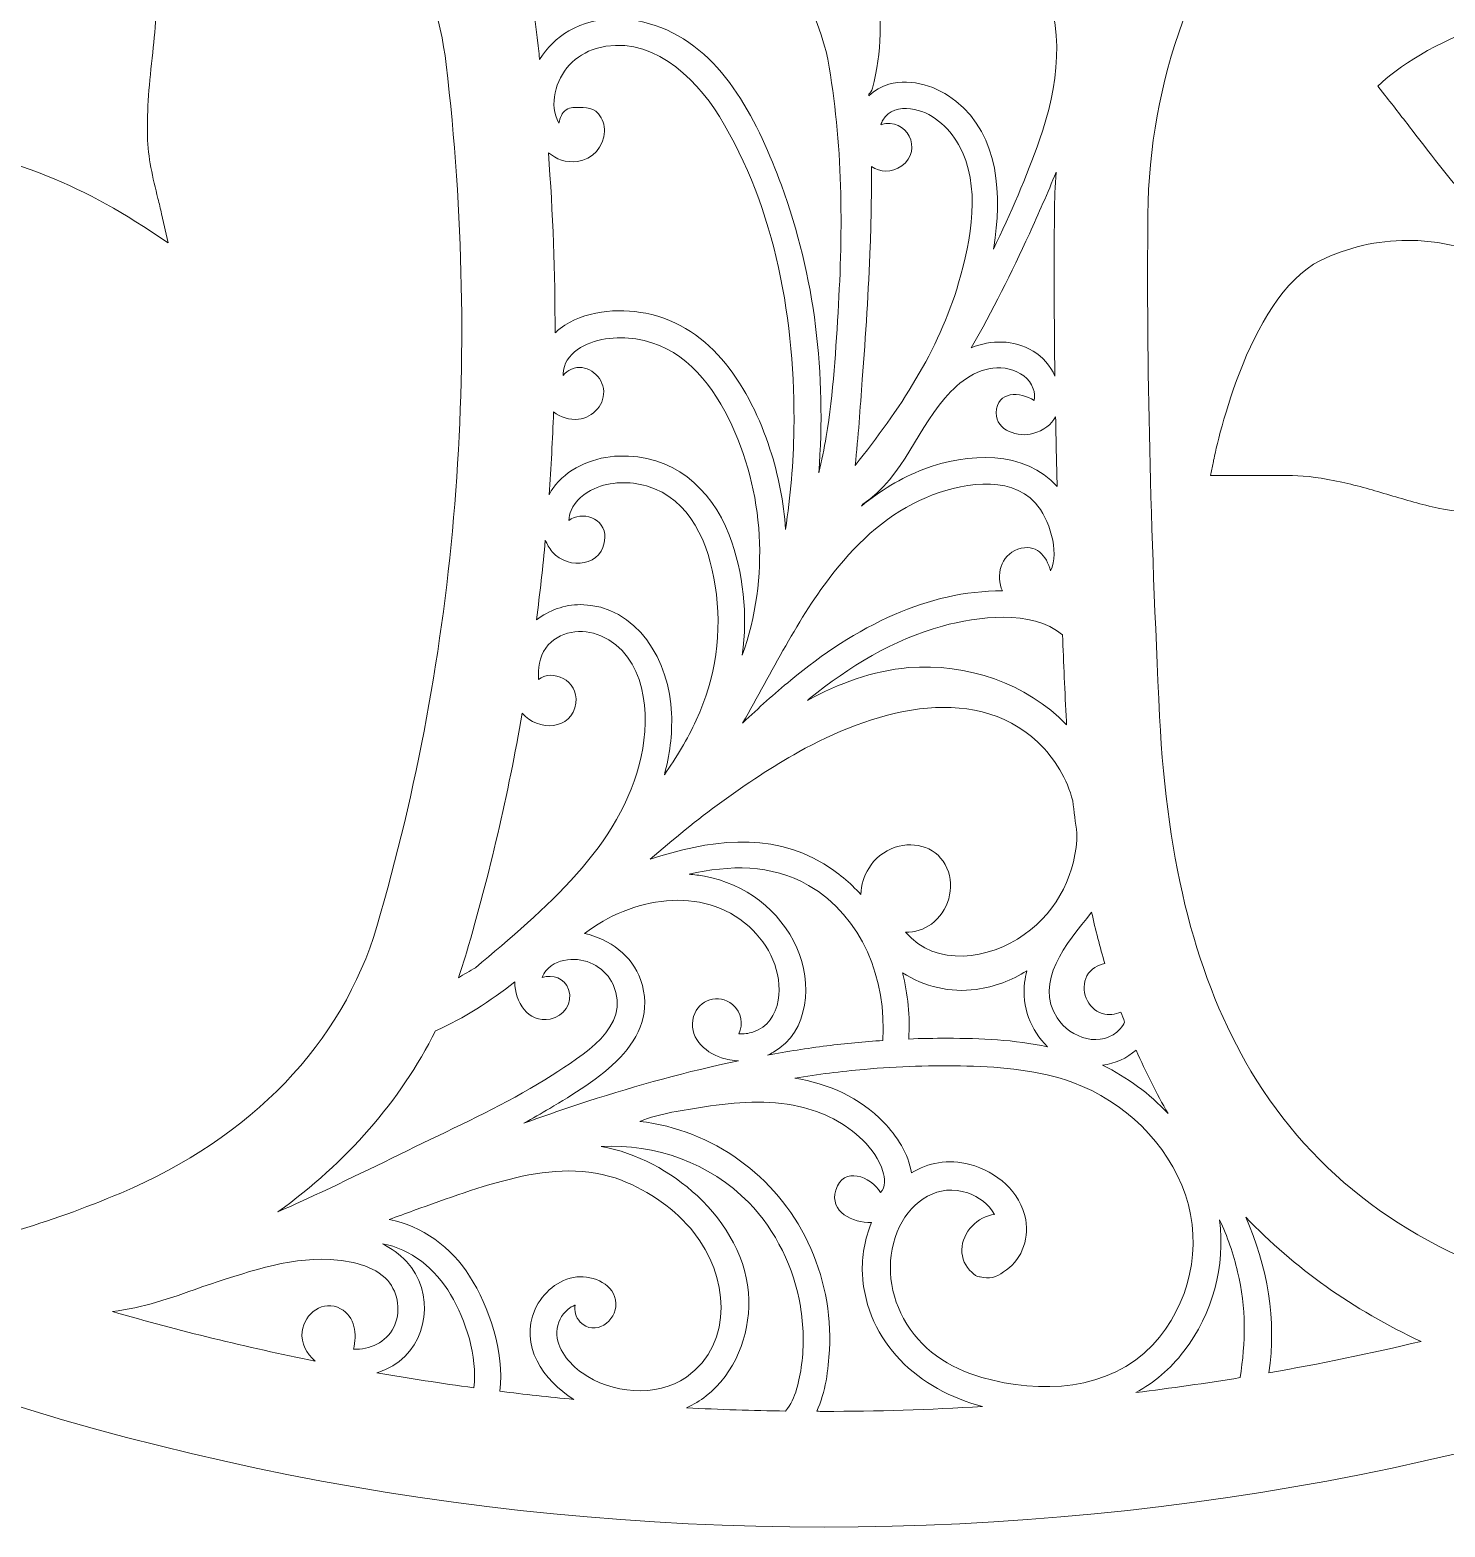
# Model space of a CAD drawing. Header units: millimetres. Extents: x -978 to 1415, y -113 to 605.
# Drawn here: x 44.8 to 222.9, y -80.8 to 107.7 of the extents above; entities that cross this region are included whole.
import ezdxf

# ---------------------------------------------------------------- set-up
doc = ezdxf.new("R2010")
doc.units = ezdxf.units.MM
doc.header["$MEASUREMENT"] = 0
doc.layers.add('Layer 1', color=7, linetype='Continuous')

msp = doc.modelspace()

# ---------------------------------------------------------------- linework, layer by layer
at = {"layer": 'Layer 1', "lineweight": 0}
for points, knots in [([(387.22, 504.58), (322.45, 569.34), (236.34, 605.01), (144.75, 605.01), (53.16, 605.01), (-32.95, 569.34), (-97.72, 504.58), (-162.48, 439.81), (-198.15, 353.7), (-198.15, 262.11), (-198.15, 170.52), (-162.48, 84.41), (-97.72, 19.64), (-32.95, -45.12), (53.16, -80.79), (144.75, -80.79), (236.34, -80.79), (322.45, -45.12), (387.22, 19.64), (451.98, 84.41), (487.65, 170.52), (487.65, 262.11), (487.65, 353.7), (451.98, 439.81), (387.22, 504.58)], [0, 0, 0, 0, 1, 1, 1, 2, 2, 2, 3, 3, 3, 4, 4, 4, 5, 5, 5, 6, 6, 6, 7, 7, 7, 8, 8, 8, 8]), ([(-88.01, 29.35), (-113.47, 54.81), (-134.24, 83.7), (-149.9, 114.99), (-145.75, 116.72), (-141.47, 118.51), (-137.4, 120.7), (-135.14, 121.93), (-133.38, 123.69), (-132.32, 125.73), (-131.99, 124.45), (-131.14, 122.93), (-129.34, 121.26), (-127.12, 119.22), (-124.45, 117.73), (-121.86, 116.3), (-120.81, 115.72), (-119.71, 115.11), (-118.69, 114.49), (-114.91, 112.18), (-111.13, 109.88), (-107.18, 107.48), (-107.18, 107.48), (-102.98, 104.92), (-102.98, 104.92), (-102.98, 104.92), (-107.77, 97.09), (-107.77, 97.09), (-107.77, 97.09), (-101.62, 94.64), (-101.62, 94.64), (-101.62, 94.64), (-114.04, 78.63), (-114.04, 78.63), (-114.04, 78.63), (-112.19, 77.9), (-112.19, 77.9), (-109.16, 76.69), (-106.24, 75.45), (-103.41, 74.25), (-97.06, 71.55), (-91.07, 69.01), (-84.8, 67.21), (-82.56, 66.56), (-80.63, 66.24), (-78.93, 66.24), (-72.49, 66.24), (-69.5, 70.68), (-66.99, 77.34), (-66.23, 79.34), (-64.63, 81.11), (-62.93, 82.99), (-62.93, 82.99), (-62.79, 83.14), (-62.79, 83.14), (-62.78, 82.95), (-62.77, 82.76), (-62.77, 82.58), (-62.77, 82.57), (-62.77, 82.56), (-62.77, 82.55), (-63.02, 82.19), (-63.32, 81.83), (-63.64, 81.53), (-68.04, 77.57), (-68.92, 70.94), (-65.6, 66.75), (-62.59, 62.95), (-60.2, 61.01), (-57.89, 59.14), (-55.46, 57.17), (-53.17, 55.3), (-50.11, 51.27), (-50.11, 51.27), (-48.76, 49.48), (-48.76, 49.48), (-48.76, 49.48), (-47.62, 51.42), (-47.62, 51.42), (-44.27, 57.15), (-40.72, 65.59), (-40.59, 69.81), (-40.56, 70.75), (-40.75, 71.77), (-41.09, 72.79), (-40.22, 71.96), (-38.8, 70.59), (-37.53, 69.35), (-36.26, 68.12), (-35.16, 67.06), (-34.77, 66.7), (-33.9, 65.88), (-33.1, 65.2), (-32.31, 64.6), (-26.47, 60.21), (-19.25, 57.4), (-10.85, 56.24), (-8.56, 55.93), (-6.26, 55.79), (-4.03, 55.66), (-4.03, 55.66), (-3.89, 55.65), (-3.89, 55.65), (-3.51, 55.63), (-2.37, 55.56), (1.61, 56.38), (5.71, 57.23), (5.93, 57.31), (6.25, 58.13), (6.25, 58.13), (6.43, 58.58), (6.43, 58.58), (6.43, 58.58), (6.31, 59.03), (6.31, 59.03), (6.3, 59.08), (6.29, 59.13), (6.28, 59.18), (6.08, 60.52), (5.21, 63.18), (5.04, 63.67), (4.54, 65.46), (-0.77, 78.64), (-4.28, 82.08), (-8.49, 86.19), (-14.08, 88.85), (-19.61, 89.45), (-16.66, 89.91), (-13.54, 91.23), (-10.48, 93.35), (-8.89, 94.44), (-5.94, 95.43), (-3.09, 96.39), (-0.25, 97.34), (2.44, 98.24), (4.32, 99.36), (4.32, 99.36), (5.93, 100.32), (5.93, 100.32), (5.93, 100.32), (4.64, 101.68), (4.64, 101.68), (-6.19, 113.12), (-14.53, 117.37), (-26.1, 117.38), (-26.1, 117.38), (-26.1, 117.38), (-26.1, 117.38), (-29.99, 117.38), (-33.45, 116.6), (-36.37, 115.07), (-36.63, 114.94), (-36.94, 114.7), (-38.31, 113.63), (-40.19, 112.17), (-43.33, 109.71), (-45.05, 108.77), (-46.79, 107.82), (-49.14, 107.45), (-52.22, 107.63), (-52.19, 107.93), (-52.15, 108.23), (-52.12, 108.53), (-51.71, 112.22), (-51.32, 115.71), (-49.87, 118.6), (-44.84, 128.58), (-35.16, 134.08), (-22.62, 134.08), (-22.47, 134.08), (-22.33, 134.08), (-22.18, 134.08), (-21.66, 134.07), (-21.13, 134.07), (-20.61, 134.07), (-5.18, 134.07), (10.78, 136.53), (28.11, 141.57), (27.75, 140.24), (27.48, 138.81), (27.33, 137.32), (26.92, 133.49), (27.31, 129.52), (28.44, 125.84), (29.09, 123.74), (29.98, 121.73), (31.1, 119.83), (31.05, 119.83), (30.99, 119.82), (30.93, 119.81), (27.14, 119.13), (22.23, 115.71), (21.37, 113.14), (21.31, 112.97), (21.24, 112.79), (21.16, 112.58), (20.55, 110.96), (19.53, 108.23), (21.11, 104.83), (23.47, 99.74), (30.86, 95.06), (43.7, 90.5), (49.52, 88.43), (53.83, 86.31), (59.07, 82.92), (59.07, 82.92), (62.18, 80.9), (62.18, 80.9), (62.18, 80.9), (61.34, 84.52), (61.34, 84.52), (61.19, 85.17), (61.03, 85.82), (60.87, 86.46), (60.22, 89.09), (59.61, 91.58), (59.55, 94.32), (59.47, 97.69), (59.8, 101.08), (60.21, 104.83), (60.57, 108.12), (60.98, 111.84), (59.92, 115.36), (58.56, 119.86), (54.75, 123.56), (50.21, 124.78), (46.57, 125.75), (41.52, 125.17), (38.09, 122.47), (37.55, 124.13), (37.14, 125.83), (36.89, 127.55), (36.45, 130.54), (36.43, 133.53), (36.84, 136.43), (37.32, 139.91), (38.18, 142.43), (39.53, 144.34), (39.69, 144.56), (39.86, 144.77), (40.04, 144.99), (42.55, 145.46), (45.16, 145.7), (47.79, 145.7), (58.92, 145.7), (70.54, 141.52), (79.66, 134.23), (89.55, 126.33), (95.77, 115.36), (97.17, 103.33), (101.53, 65.89), (98.59, 29.38), (88.43, -5.19), (84.12, -19.86), (72.67, -31.77), (56.18, -38.74), (47.05, -42.6), (38.17, -45.18), (29.66, -46.47), (-14.02, -30.21), (-54.07, -4.59), (-88.01, 29.35)], [0, 0, 0, 0, 1, 1, 1, 2, 2, 2, 3, 3, 3, 4, 4, 4, 5, 5, 5, 6, 6, 6, 7, 7, 7, 8, 8, 8, 9, 9, 9, 10, 10, 10, 11, 11, 11, 12, 12, 12, 13, 13, 13, 14, 14, 14, 15, 15, 15, 16, 16, 16, 17, 17, 17, 18, 18, 18, 19, 19, 19, 20, 20, 20, 21, 21, 21, 22, 22, 22, 23, 23, 23, 24, 24, 24, 25, 25, 25, 26, 26, 26, 27, 27, 27, 28, 28, 28, 29, 29, 29, 30, 30, 30, 31, 31, 31, 32, 32, 32, 33, 33, 33, 34, 34, 34, 35, 35, 35, 36, 36, 36, 37, 37, 37, 38, 38, 38, 39, 39, 39, 40, 40, 40, 41, 41, 41, 42, 42, 42, 43, 43, 43, 44, 44, 44, 45, 45, 45, 46, 46, 46, 47, 47, 47, 48, 48, 48, 49, 49, 49, 50, 50, 50, 51, 51, 51, 52, 52, 52, 53, 53, 53, 54, 54, 54, 55, 55, 55, 56, 56, 56, 57, 57, 57, 58, 58, 58, 59, 59, 59, 60, 60, 60, 61, 61, 61, 62, 62, 62, 63, 63, 63, 64, 64, 64, 65, 65, 65, 66, 66, 66, 67, 67, 67, 68, 68, 68, 69, 69, 69, 70, 70, 70, 71, 71, 71, 72, 72, 72, 73, 73, 73, 74, 74, 74, 75, 75, 75, 76, 76, 76, 77, 77, 77, 78, 78, 78, 79, 79, 79, 80, 80, 80, 81, 81, 81, 82, 82, 82, 83, 83, 83, 84, 84, 84, 85, 85, 85, 86, 86, 86, 87, 87, 87, 87]), ([(162.97, 119.18), (162.87, 119.49), (162.67, 119.76), (162.41, 119.97), (163.25, 120.27), (164.17, 120.36), (165.03, 120.26), (168.14, 119.89), (170.48, 117.23), (171.88, 114.62), (175.32, 108.23), (174.18, 100.4), (171.89, 93.84), (170.26, 89.18), (168.24, 84.57), (166.07, 80.07), (166.08, 80.15), (166.1, 80.22), (166.11, 80.3), (167.18, 86.71), (166.86, 94.34), (161.34, 98.73), (159.02, 100.57), (155.86, 101.66), (152.91, 100.84), (151.96, 100.57), (151.1, 100.05), (150.39, 99.38), (150.39, 99.45), (150.38, 99.51), (150.38, 99.58), (150.58, 99.76), (150.74, 100.02), (150.83, 100.34), (153.28, 109.44), (150.68, 118.61), (149.04, 127.61), (148.28, 131.78), (146.92, 137.27), (148.93, 141.27), (149.76, 142.91), (151.56, 144.57), (153.54, 144.33), (154.35, 144.22), (155.14, 143.7), (155.62, 143.03), (155.68, 142.94), (155.74, 142.85), (155.79, 142.76), (154.6, 142.7), (153.29, 142.87), (152.6, 141.72), (152.1, 140.92), (152.13, 139.91), (152.5, 139.07), (153.41, 137.02), (155.91, 136.61), (157.64, 137.88), (158.1, 138.21), (158.45, 138.58), (158.73, 138.98), (158.89, 138.07), (159.05, 137.17), (159.23, 136.27), (159.23, 136.27), (161.69, 123.33), (161.69, 123.33), (158.35, 122.22), (154.51, 118.2), (157.34, 114.78), (158.47, 113.41), (160.56, 112.99), (162.01, 114.12), (163.57, 115.33), (163.52, 117.47), (162.97, 119.18)], [0, 0, 0, 0, 1, 1, 1, 2, 2, 2, 3, 3, 3, 4, 4, 4, 5, 5, 5, 6, 6, 6, 7, 7, 7, 8, 8, 8, 9, 9, 9, 10, 10, 10, 11, 11, 11, 12, 12, 12, 13, 13, 13, 14, 14, 14, 15, 15, 15, 16, 16, 16, 17, 17, 17, 18, 18, 18, 19, 19, 19, 20, 20, 20, 21, 21, 21, 22, 22, 22, 23, 23, 23, 24, 24, 24, 25, 25, 25, 25]), ([(105.24, 136.79), (103.83, 137.74), (102.25, 137.11), (101.19, 135.97), (101.13, 135.9), (101.08, 135.84), (101.03, 135.77), (100.89, 135.98), (100.79, 136.2), (100.7, 136.43), (100.33, 137.35), (100.17, 138.82), (100.77, 139.64), (101.78, 141.01), (105.12, 142.28), (106.61, 141.22), (107.07, 140.89), (107.57, 140.86), (108.01, 141), (108.01, 141), (112.28, 138.35), (112.28, 138.35), (111.4, 137.49), (110.65, 136.43), (110.06, 135.12), (109.14, 133.07), (108.9, 130.57), (109.87, 128.49), (110.69, 126.74), (112.65, 125.21), (114.67, 125.68), (116.99, 126.22), (117.49, 128.69), (116.68, 130.63), (116.2, 131.78), (115.19, 132.92), (115.52, 134.23), (115.84, 135.52), (117, 136.61), (117.92, 137.54), (120.96, 138.3), (124.53, 137.44), (127.22, 136.19), (131.31, 134.29), (134.15, 131.05), (136.51, 127.28), (138.07, 124.79), (139.41, 122.21), (140.56, 119.55), (138.85, 120.75), (136.83, 121.37), (134.46, 121.03), (131.4, 120.6), (128.48, 118.29), (128.81, 114.94), (129.06, 112.35), (132.77, 109.67), (134.33, 112.83), (135.08, 114.33), (133.36, 115.51), (132.17, 114.93), (132.09, 115.07), (132.05, 115.22), (132.08, 115.38), (132.14, 115.84), (132.18, 116.19), (132.46, 116.57), (133.01, 117.31), (134.06, 117.67), (134.94, 117.77), (136.87, 118.01), (138.73, 117.18), (139.97, 115.71), (142.5, 112.72), (143.93, 108.67), (145.02, 104.96), (147.07, 94.54), (147.17, 83.62), (146.57, 73.13), (146.26, 67.59), (145.92, 61.98), (145.02, 56.49), (144.76, 54.96), (144.45, 53.45), (144.09, 51.94), (145.03, 64.21), (143.62, 76.75), (139.38, 88.12), (136.55, 95.74), (132.31, 104.85), (124.2, 107.99), (120.49, 109.43), (116.17, 109.6), (112.63, 107.57), (111.12, 106.71), (109.85, 105.43), (108.93, 103.94), (108.91, 104.18), (108.88, 104.42), (108.86, 104.66), (107.79, 115.8), (104.48, 124.95), (100.31, 132.33), (102.13, 131.33), (104.48, 131.3), (105.81, 133.15), (106.66, 134.33), (106.49, 135.96), (105.24, 136.79)], [0, 0, 0, 0, 1, 1, 1, 2, 2, 2, 3, 3, 3, 4, 4, 4, 5, 5, 5, 6, 6, 6, 7, 7, 7, 8, 8, 8, 9, 9, 9, 10, 10, 10, 11, 11, 11, 12, 12, 12, 13, 13, 13, 14, 14, 14, 15, 15, 15, 16, 16, 16, 17, 17, 17, 18, 18, 18, 19, 19, 19, 20, 20, 20, 21, 21, 21, 22, 22, 22, 23, 23, 23, 24, 24, 24, 25, 25, 25, 26, 26, 26, 27, 27, 27, 28, 28, 28, 29, 29, 29, 30, 30, 30, 31, 31, 31, 32, 32, 32, 33, 33, 33, 34, 34, 34, 35, 35, 35, 36, 36, 36, 36]), ([(377.51, 29.35), (338.87, -9.29), (292.3, -37.14), (241.48, -52.69), (240.89, -52.5), (240.3, -52.31), (239.71, -52.12), (238.21, -51.63), (236.65, -51.13), (235.11, -50.65), (218.41, -45.52), (206.43, -36.6), (198.51, -23.39), (191.69, -12), (187.93, 2.59), (187.01, 21.23), (185.83, 45.46), (185.35, 65.55), (185.53, 84.46), (185.68, 101.28), (191.43, 116.98), (202.62, 131.13), (208.6, 138.7), (211.33, 142.15), (214.52, 142.15), (217.17, 142.15), (220.93, 139.93), (227.15, 136.26), (227.15, 136.26), (228.5, 135.47), (228.5, 135.47), (234.24, 132.09), (240.75, 129.7), (247.85, 128.38), (254.71, 127.1), (262.73, 120.41), (268.27, 111.32), (273.47, 102.78), (275.47, 93.97), (273.6, 87.75), (273.6, 87.75), (273.6, 87.74), (273.58, 87.71), (271.72, 87.49), (269.35, 87.87), (267.25, 88.75), (264.95, 89.71), (262.96, 91.3), (261.48, 93.37), (262.8, 100.46), (257.92, 107.26), (249.37, 110.07), (237.77, 113.89), (221.44, 106.67), (215.55, 101.55), (215.55, 101.55), (214.47, 100.61), (214.47, 100.61), (214.47, 100.61), (215.36, 99.49), (215.36, 99.49), (216.52, 98.03), (217.68, 96.52), (218.8, 95.06), (221.37, 91.71), (224.02, 88.25), (226.94, 85.08), (230.91, 80.77), (243.23, 75.79), (255.05, 83.22), (256.65, 84.22), (259.23, 82.35), (261.72, 80.54), (262.22, 80.17), (262.73, 79.8), (263.23, 79.46), (263.86, 79.02), (264.55, 78.68), (265.25, 78.4), (261.56, 74.78), (258.24, 72.23), (254.9, 70.46), (251.78, 68.8), (248.19, 68.29), (243.94, 68.91), (240.92, 69.86), (238.32, 71.46), (236.19, 73.69), (231.62, 78.46), (225.08, 81.19), (218.24, 81.19), (214.41, 81.19), (210.61, 80.31), (207.26, 78.65), (197.95, 74.04), (193.94, 54.21), (193.78, 53.37), (193.78, 53.37), (193.42, 51.57), (193.42, 51.57), (193.42, 51.57), (195.26, 51.58), (195.26, 51.58), (195.33, 51.58), (202.74, 51.61), (203.72, 51.59), (205.52, 51.55), (207.45, 51.29), (209.97, 50.75), (211.98, 50.31), (214.02, 49.71), (215.99, 49.12), (217.97, 48.53), (220.02, 47.93), (222.1, 47.47), (226.73, 46.45), (230.44, 47.88), (233.75, 49.58), (234.39, 49.91), (235.02, 50.27), (235.64, 50.63), (236.46, 50.94), (237.27, 51.37), (238.04, 51.89), (239.88, 52.42), (241.25, 53.49), (242.57, 54.53), (242.84, 54.74), (243.11, 54.95), (243.39, 55.16), (245.11, 56.46), (247.12, 57.28), (249.24, 58.15), (249.24, 58.15), (249.66, 58.32), (249.66, 58.32), (249.85, 58.4), (250.03, 58.48), (250.22, 58.56), (250.22, 58.56), (250.33, 58.61), (250.33, 58.61), (250.38, 58.62), (250.43, 58.62), (250.47, 58.63), (249.32, 57.41), (248.4, 55.9), (247.7, 54.1), (245.95, 49.62), (245.75, 42.48), (245.56, 35.58), (245.47, 32.46), (245.39, 29.51), (245.16, 27.03), (245.16, 27.03), (244.94, 24.62), (244.94, 24.62), (244.94, 24.62), (247.19, 25.49), (247.19, 25.49), (248.56, 26.02), (250.32, 26.51), (252.36, 27.08), (260.1, 29.23), (270.7, 32.19), (275.03, 41.38), (275.48, 42.34), (275.91, 43.29), (276.28, 44.25), (276.27, 38.86), (279.92, 32.8), (283.52, 30.64), (289.59, 26.99), (296.46, 24.65), (303.95, 23.68), (309.99, 22.9), (314.8, 23.22), (317.11, 23.38), (317.54, 23.41), (318.02, 23.43), (318.19, 23.44), (318.19, 23.44), (319.52, 23.23), (319.52, 23.23), (319.52, 23.23), (319.83, 24.6), (319.83, 24.6), (321.47, 31.88), (319.35, 39.89), (314.01, 46.57), (307.97, 54.12), (299, 58.62), (290.02, 58.62), (289.16, 58.62), (288.29, 58.57), (287.35, 58.48), (285.16, 60), (283.76, 61.6), (282.97, 63.48), (282.94, 63.55), (282.91, 63.62), (282.87, 63.68), (282.82, 63.84), (282.77, 64), (282.72, 64.16), (282.56, 65.21), (282.5, 66.08), (282.53, 66.89), (282.63, 69.1), (283.68, 70.64), (285.1, 70.64), (285.85, 70.64), (286.64, 70.21), (287.36, 69.43), (296.49, 59.38), (307.79, 58), (318.63, 58), (320.32, 58), (322.13, 58.03), (324.35, 58.11), (324.35, 58.11), (326.03, 58.17), (326.03, 58.17), (326.03, 58.17), (324.65, 67.36), (324.65, 67.36), (328.01, 69.48), (332.08, 70.84), (337.37, 71.61), (339.27, 71.89), (341.28, 72.05), (343.21, 72.22), (346.51, 72.49), (349.93, 72.78), (353.21, 73.62), (357.62, 74.75), (360.57, 77.85), (361.35, 82.14), (361.59, 82.8), (361.46, 83.89), (360.96, 87.31), (360.67, 89.32), (360.19, 92.69), (360.34, 93.42), (362.73, 102.46), (369.56, 106.93), (372.96, 108.65), (372.67, 106.59), (372.85, 104.52), (373.03, 102.49), (373.45, 97.6), (373.82, 93.38), (367.92, 89.91), (365.21, 88.32), (363.5, 85.42), (363.23, 81.94), (362.9, 77.8), (364.67, 73.51), (367.72, 70.99), (373.07, 66.6), (381.9, 55.25), (381.99, 55.14), (381.99, 55.14), (383.16, 53.62), (383.16, 53.62), (383.16, 53.62), (384.35, 55.13), (384.35, 55.13), (384.44, 55.24), (393.47, 66.64), (397.31, 69.73), (399.91, 71.82), (401.33, 74.83), (401.3, 78.19), (401.28, 81.84), (399.48, 85.41), (396.49, 87.75), (394.39, 89.39), (391.98, 90.56), (390.11, 91.4), (381.31, 95.34), (379.13, 98), (381.6, 109.08), (384.26, 107.68), (387.05, 106.81), (389.77, 105.96), (395.07, 104.3), (400.07, 102.74), (403.82, 97.53), (407.71, 92.14), (412.76, 89.41), (418.84, 89.41), (421.05, 89.41), (423.46, 89.96), (425.81, 90.53), (412.35, 68.56), (396.19, 48.03), (377.51, 29.35)], [0, 0, 0, 0, 1, 1, 1, 2, 2, 2, 3, 3, 3, 4, 4, 4, 5, 5, 5, 6, 6, 6, 7, 7, 7, 8, 8, 8, 9, 9, 9, 10, 10, 10, 11, 11, 11, 12, 12, 12, 13, 13, 13, 14, 14, 14, 15, 15, 15, 16, 16, 16, 17, 17, 17, 18, 18, 18, 19, 19, 19, 20, 20, 20, 21, 21, 21, 22, 22, 22, 23, 23, 23, 24, 24, 24, 25, 25, 25, 26, 26, 26, 27, 27, 27, 28, 28, 28, 29, 29, 29, 30, 30, 30, 31, 31, 31, 32, 32, 32, 33, 33, 33, 34, 34, 34, 35, 35, 35, 36, 36, 36, 37, 37, 37, 38, 38, 38, 39, 39, 39, 40, 40, 40, 41, 41, 41, 42, 42, 42, 43, 43, 43, 44, 44, 44, 45, 45, 45, 46, 46, 46, 47, 47, 47, 48, 48, 48, 49, 49, 49, 50, 50, 50, 51, 51, 51, 52, 52, 52, 53, 53, 53, 54, 54, 54, 55, 55, 55, 56, 56, 56, 57, 57, 57, 58, 58, 58, 59, 59, 59, 60, 60, 60, 61, 61, 61, 62, 62, 62, 63, 63, 63, 64, 64, 64, 65, 65, 65, 66, 66, 66, 67, 67, 67, 68, 68, 68, 69, 69, 69, 70, 70, 70, 71, 71, 71, 72, 72, 72, 73, 73, 73, 74, 74, 74, 75, 75, 75, 76, 76, 76, 77, 77, 77, 78, 78, 78, 79, 79, 79, 80, 80, 80, 81, 81, 81, 82, 82, 82, 83, 83, 83, 84, 84, 84, 85, 85, 85, 86, 86, 86, 87, 87, 87, 88, 88, 88, 89, 89, 89, 90, 90, 90, 91, 91, 91, 92, 92, 92, 93, 93, 93, 94, 94, 94, 95, 95, 95, 96, 96, 96, 97, 97, 97, 98, 98, 98, 99, 99, 99, 99]), ([(116.34, 97.13), (115.49, 98.1), (114.3, 97.88), (113.12, 97.9), (112.55, 97.91), (111.89, 97.46), (111.67, 96.93), (111.54, 96.59), (111.44, 96.27), (111.37, 95.95), (110.7, 97.09), (110.61, 98.49), (110.88, 99.76), (111.44, 102.44), (113.45, 104.58), (116.05, 105.34), (122.65, 107.29), (128.42, 101.91), (131.58, 96.77), (138.7, 85.19), (141.16, 70.8), (140.96, 57.39), (140.9, 53.16), (140.51, 48.97), (139.91, 44.81), (139.67, 48.24), (139.01, 51.65), (137.94, 54.91), (135.47, 62.47), (130.69, 70.37), (122.3, 72.01), (118.76, 72.7), (114.51, 72.34), (111.54, 70.1), (111.31, 69.93), (111.09, 69.73), (110.88, 69.53), (110.89, 77.05), (110.61, 84.62), (110.04, 92.23), (111.02, 91.41), (112.24, 90.95), (113.7, 91.12), (115.54, 91.34), (117.06, 93.04), (117.11, 94.89), (117.13, 95.73), (116.89, 96.49), (116.34, 97.13)], [0, 0, 0, 0, 1, 1, 1, 2, 2, 2, 3, 3, 3, 4, 4, 4, 5, 5, 5, 6, 6, 6, 7, 7, 7, 8, 8, 8, 9, 9, 9, 10, 10, 10, 11, 11, 11, 12, 12, 12, 13, 13, 13, 14, 14, 14, 15, 15, 15, 16, 16, 16, 16]), ([(150.71, 90.49), (151.82, 89.77), (153.19, 89.62), (154.54, 90.58), (157.3, 92.54), (155.14, 96.78), (151.95, 95.77), (151.93, 95.76), (151.91, 95.75), (151.89, 95.74), (151.96, 95.95), (152.05, 96.15), (152.16, 96.33), (152.88, 97.59), (154.27, 97.91), (155.64, 97.75), (158.25, 97.44), (160.43, 95.47), (161.69, 93.26), (164.59, 88.12), (163.27, 81.21), (161.7, 75.85), (159.2, 67.26), (154.21, 59.81), (148.66, 52.86), (149.08, 56.45), (149.29, 60.07), (149.56, 63.67), (149.98, 69.26), (150.36, 74.85), (150.56, 80.45), (150.69, 83.79), (150.74, 87.14), (150.71, 90.49)], [0, 0, 0, 0, 1, 1, 1, 2, 2, 2, 3, 3, 3, 4, 4, 4, 5, 5, 5, 6, 6, 6, 7, 7, 7, 8, 8, 8, 9, 9, 9, 10, 10, 10, 11, 11, 11, 11]), ([(173.82, 64.11), (173.23, 65.4), (172.28, 66.55), (171.09, 67.25), (168.56, 68.74), (165.8, 68.66), (163.29, 67.68), (165.97, 72.31), (168.36, 77.09), (170.6, 82.03), (171.74, 84.56), (172.92, 87.14), (173.97, 89.78), (173.85, 88.05), (173.78, 86.32), (173.76, 84.57), (173.7, 77.93), (173.72, 71.16), (173.82, 64.11)], [0, 0, 0, 0, 1, 1, 1, 2, 2, 2, 3, 3, 3, 4, 4, 4, 5, 5, 5, 6, 6, 6, 6]), ([(132.81, 44.1), (130.58, 50.04), (125.5, 54.32), (118.92, 54.04), (115.99, 53.92), (112.83, 52.75), (110.95, 50.42), (110.63, 50.03), (110.36, 49.6), (110.12, 49.15), (110.38, 52.62), (110.57, 56.1), (110.69, 59.59), (111.59, 58.92), (112.69, 58.54), (113.83, 58.68), (115.67, 58.89), (117.29, 60.63), (116.96, 62.54), (116.66, 64.33), (114.72, 65.76), (112.93, 64.97), (112.5, 64.78), (112.16, 64.51), (111.89, 64.2), (111.89, 64.26), (111.89, 64.33), (111.89, 64.39), (111.94, 65.67), (112.66, 66.7), (113.68, 67.43), (115.74, 68.9), (118.64, 69.14), (121.07, 68.78), (126.68, 67.93), (130.31, 63.63), (132.71, 58.8), (137.3, 49.57), (137.87, 38.65), (134.46, 28.98), (135.14, 34.06), (134.62, 39.29), (132.81, 44.1)], [0, 0, 0, 0, 1, 1, 1, 2, 2, 2, 3, 3, 3, 4, 4, 4, 5, 5, 5, 6, 6, 6, 7, 7, 7, 8, 8, 8, 9, 9, 9, 10, 10, 10, 11, 11, 11, 12, 12, 12, 13, 13, 13, 14, 14, 14, 14]), ([(149.63, 47.97), (154.87, 51.48), (156.47, 57.78), (160.72, 62.16), (162.6, 64.1), (165.27, 65.68), (168.06, 64.98), (169.35, 64.65), (170.64, 63.84), (171.09, 62.52), (171.25, 62.07), (171.32, 61.5), (171.19, 61.02), (169.48, 62.17), (166.51, 62.27), (166.44, 59.49), (166.39, 57.21), (169.26, 56.36), (171.06, 56.87), (172.46, 57.25), (173.38, 58.02), (173.91, 58.97), (173.96, 56.1), (174.03, 53.17), (174.11, 50.19), (170.14, 54.79), (162.77, 54.49), (157.31, 52.38), (154.41, 51.27), (151.81, 49.66), (149.46, 47.74), (149.52, 47.82), (149.57, 47.89), (149.63, 47.97)], [0, 0, 0, 0, 1, 1, 1, 2, 2, 2, 3, 3, 3, 4, 4, 4, 5, 5, 5, 6, 6, 6, 7, 7, 7, 8, 8, 8, 9, 9, 9, 10, 10, 10, 11, 11, 11, 11]), ([(125.55, 21.64), (125.32, 28.08), (121.28, 35.3), (114.07, 35.33), (112.09, 35.34), (110.1, 34.64), (108.54, 33.41), (108.97, 36.75), (109.34, 40.11), (109.65, 43.47), (109.86, 42.95), (110.15, 42.45), (110.53, 41.99), (112.55, 39.59), (117.02, 40.16), (117.15, 43.74), (117.24, 46.31), (114.2, 47.15), (112.61, 45.94), (112.64, 46.37), (112.75, 46.8), (112.91, 47.18), (113.43, 48.46), (114.57, 49.38), (115.81, 49.93), (117.87, 50.84), (120.25, 50.89), (122.4, 50.27), (128, 48.67), (130.23, 42.96), (131.05, 37.68), (131.95, 31.93), (131.1, 26.08), (128.66, 20.8), (127.54, 18.37), (126.15, 16.09), (124.64, 13.9), (125.32, 16.34), (125.65, 18.92), (125.55, 21.64)], [0, 0, 0, 0, 1, 1, 1, 2, 2, 2, 3, 3, 3, 4, 4, 4, 5, 5, 5, 6, 6, 6, 7, 7, 7, 8, 8, 8, 9, 9, 9, 10, 10, 10, 11, 11, 11, 12, 12, 12, 13, 13, 13, 13]), ([(146.02, 39.45), (149.13, 43.38), (152.97, 46.88), (157.63, 48.84), (161.63, 50.53), (168.04, 51.83), (171.37, 48.12), (173.1, 46.19), (174.45, 42.05), (173.26, 39.58), (172.78, 41.49), (171.47, 43.11), (169.15, 42.31), (166.96, 41.55), (166.34, 38.97), (167.22, 37.06), (162.56, 37.11), (157.88, 35.95), (153.63, 34.1), (148.87, 32.03), (144.55, 29.12), (140.56, 25.83), (138.49, 24.12), (136.5, 22.32), (134.55, 20.48), (134.53, 20.46), (134.51, 20.44), (134.5, 20.43), (138.21, 26.85), (141.4, 33.61), (146.02, 39.45)], [0, 0, 0, 0, 1, 1, 1, 2, 2, 2, 3, 3, 3, 4, 4, 4, 5, 5, 5, 6, 6, 6, 7, 7, 7, 8, 8, 8, 9, 9, 9, 10, 10, 10, 10]), ([(142.92, 23.5), (147.91, 27.52), (153.43, 30.94), (159.66, 32.64), (164, 33.81), (170.89, 34.77), (174.77, 31.54), (174.92, 28), (175.08, 24.38), (175.26, 20.65), (175.27, 20.51), (175.28, 20.37), (175.29, 20.22), (170.27, 25.4), (162.71, 28.02), (155.39, 27.4), (150.82, 27.01), (146.62, 25.42), (142.66, 23.28), (142.75, 23.36), (142.83, 23.43), (142.92, 23.5)], [0, 0, 0, 0, 1, 1, 1, 2, 2, 2, 3, 3, 3, 4, 4, 4, 5, 5, 5, 6, 6, 6, 7, 7, 7, 7]), ([(99.72, -8.51), (102.63, 1.41), (104.97, 11.47), (106.75, 21.66), (108.67, 19.34), (113.06, 19.46), (113.5, 22.95), (113.87, 25.86), (110.44, 27.3), (108.79, 25.9), (108.71, 27.27), (108.87, 28.74), (109.71, 29.87), (111.31, 32.04), (114.29, 32.44), (116.64, 31.42), (122.34, 28.94), (122.88, 21.48), (121.73, 16.21), (119.24, 4.84), (109.44, -3.08), (100.87, -10.38), (100.14, -10.79), (99.41, -11.2), (98.7, -11.64), (99.07, -10.6), (99.41, -9.56), (99.72, -8.51)], [0, 0, 0, 0, 1, 1, 1, 2, 2, 2, 3, 3, 3, 4, 4, 4, 5, 5, 5, 6, 6, 6, 7, 7, 7, 8, 8, 8, 9, 9, 9, 9]), ([(169.95, -6.21), (165.55, -9.34), (158.8, -10.39), (155.02, -5.89), (156.15, -5.93), (157.36, -5.55), (158.27, -4.88), (160.4, -3.3), (161.3, -0.29), (160.23, 2.16), (159.11, 4.75), (156.29, 5.63), (153.71, 4.78), (152.32, 4.33), (151.02, 3.35), (150.4, 2.12), (149.77, 1.19), (149.45, 0.05), (149.38, -1.15), (148.04, 0.32), (146.49, 1.62), (144.71, 2.7), (137.85, 6.89), (130.07, 5.65), (122.84, 3.27), (128.66, 8.34), (134.84, 13), (141.56, 16.79), (150.29, 21.72), (163.33, 25.87), (171.66, 18.01), (173.89, 15.91), (175.35, 13.35), (176.07, 10.65), (176.23, 9.27), (176.4, 7.91), (176.59, 6.57), (176.57, 1.72), (174.32, -3.09), (169.95, -6.21)], [0, 0, 0, 0, 1, 1, 1, 2, 2, 2, 3, 3, 3, 4, 4, 4, 5, 5, 5, 6, 6, 6, 7, 7, 7, 8, 8, 8, 9, 9, 9, 10, 10, 10, 11, 11, 11, 12, 12, 12, 13, 13, 13, 13]), ([(138.39, -21), (142.93, -18.43), (143.27, -12.2), (141.33, -7.87), (139.19, -3.1), (134.8, 0.19), (129.69, 1.14), (129.04, 1.26), (128.4, 1.35), (127.75, 1.4), (132.85, 2.55), (138.05, 2.72), (142.79, -0.01), (149.66, -3.96), (152.6, -11.91), (152.17, -19.53), (149.81, -19.69), (147.45, -19.92), (145.11, -20.21), (142.6, -20.53), (140.11, -20.92), (137.63, -21.38), (137.89, -21.26), (138.14, -21.14), (138.39, -21)], [0, 0, 0, 0, 1, 1, 1, 2, 2, 2, 3, 3, 3, 4, 4, 4, 5, 5, 5, 6, 6, 6, 7, 7, 7, 8, 8, 8, 8]), ([(110.2, -28.09), (115.86, -24.71), (124.37, -19.78), (121.65, -11.87), (120.64, -8.9), (117.7, -6.73), (114.6, -6.07), (120.43, -1.57), (129.39, 0.13), (135.31, -5.19), (137.85, -7.47), (139.55, -11), (138.98, -14.47), (138.67, -16.32), (137.62, -17.87), (135.8, -18.47), (135.23, -18.66), (134.64, -18.74), (134.04, -18.71), (134.57, -17.48), (134.38, -15.99), (133.23, -15.01), (131.51, -13.55), (128.95, -14.37), (128.32, -16.51), (127.58, -19), (129.64, -20.99), (131.83, -21.71), (132.53, -21.94), (133.25, -22.07), (133.97, -22.09), (127.56, -23.43), (121.23, -25.17), (115, -27.19), (112.3, -28.06), (109.61, -28.99), (106.95, -29.96), (108.04, -29.35), (109.13, -28.73), (110.2, -28.09)], [0, 0, 0, 0, 1, 1, 1, 2, 2, 2, 3, 3, 3, 4, 4, 4, 5, 5, 5, 6, 6, 6, 7, 7, 7, 8, 8, 8, 9, 9, 9, 10, 10, 10, 11, 11, 11, 12, 12, 12, 13, 13, 13, 13]), ([(178.44, -3.4), (178.94, -5.62), (179.5, -7.77), (180.11, -9.86), (179.19, -10.01), (178.36, -10.48), (177.86, -11.4), (176.93, -13.15), (177.87, -15.55), (179.78, -16.13), (180.62, -16.4), (181.43, -16.29), (182.12, -15.95), (182.28, -16.38), (182.44, -16.8), (182.6, -17.21), (182.46, -17.51), (182.28, -17.79), (182.06, -18.04), (179.8, -20.63), (175.72, -19.25), (174.09, -16.7), (171.19, -12.16), (175.21, -7.41), (178.44, -3.4)], [0, 0, 0, 0, 1, 1, 1, 2, 2, 2, 3, 3, 3, 4, 4, 4, 5, 5, 5, 6, 6, 6, 7, 7, 7, 8, 8, 8, 8]), ([(105.8, -12.17), (105.86, -14.71), (107.4, -17.34), (110.27, -16.84), (111.95, -16.54), (113.19, -14.8), (112.59, -13.13), (112.07, -11.66), (110.57, -11.18), (109.26, -11.62), (109.35, -11.29), (109.53, -10.99), (109.74, -10.73), (110.48, -9.82), (111.73, -9.4), (112.87, -9.34), (115.09, -9.23), (117.27, -10.46), (118.19, -12.5), (120.61, -17.86), (114.19, -21.51), (110.5, -23.89), (105.63, -27.03), (100.38, -29.48), (95.17, -32), (90, -34.51), (84.84, -37.07), (79.61, -39.48), (78.41, -40.03), (77.2, -40.57), (75.99, -41.1), (84.62, -34.91), (91.36, -27.18), (95.84, -18.31), (99.44, -16.74), (102.72, -14.6), (105.8, -12.17)], [0, 0, 0, 0, 1, 1, 1, 2, 2, 2, 3, 3, 3, 4, 4, 4, 5, 5, 5, 6, 6, 6, 7, 7, 7, 8, 8, 8, 9, 9, 9, 10, 10, 10, 11, 11, 11, 12, 12, 12, 12]), ([(154.62, -11), (157.33, -12.77), (160.68, -13.55), (163.9, -13.11), (166.24, -12.78), (168.37, -11.96), (170.29, -10.77), (170.16, -11.24), (170.07, -11.72), (170, -12.22), (169.62, -15.26), (170.77, -18.29), (172.9, -20.32), (168.76, -19.44), (164.47, -19.27), (160.25, -19.26), (158.64, -19.25), (157.02, -19.28), (155.41, -19.35), (155.41, -19.34), (155.41, -19.34), (155.41, -19.33), (155.59, -16.51), (155.32, -13.68), (154.62, -11)], [0, 0, 0, 0, 1, 1, 1, 2, 2, 2, 3, 3, 3, 4, 4, 4, 5, 5, 5, 6, 6, 6, 7, 7, 7, 8, 8, 8, 8]), ([(184.05, -20.74), (185.27, -23.54), (186.61, -26.2), (188.07, -28.73), (185.74, -26.22), (182.92, -24.16), (179.82, -22.65), (181.4, -22.44), (182.89, -21.77), (184.05, -20.74)], [0, 0, 0, 0, 1, 1, 1, 2, 2, 2, 3, 3, 3, 3]), ([(164.63, -61.96), (160.52, -60.79), (156.82, -58.35), (154.75, -54.53), (152.84, -50.99), (152.47, -46.61), (154.26, -42.95), (155.86, -39.7), (159.2, -37.45), (162.84, -38.73), (164.2, -39.21), (165.53, -40.15), (166.23, -41.44), (164.1, -41.64), (162.15, -43.68), (162.09, -45.86), (162.07, -46.92), (162.53, -48.02), (163.35, -48.71), (163.61, -49.02), (163.98, -49.26), (164.34, -49.29), (164.37, -49.29), (164.4, -49.29), (164.42, -49.29), (165.46, -49.61), (166.56, -49.37), (167.33, -48.65), (169.47, -47.44), (170.61, -44.73), (170.14, -42.09), (169.51, -38.57), (166.47, -36.04), (163.12, -35.15), (160.33, -34.41), (157.83, -34.92), (155.75, -36.21), (155.41, -33.8), (153.89, -31.55), (152.26, -29.84), (149.27, -26.7), (145.25, -24.97), (141.05, -24.26), (143.96, -23.8), (146.88, -23.43), (149.81, -23.17), (154.11, -22.8), (158.43, -22.65), (162.74, -22.76), (167.23, -22.88), (171.85, -23.27), (176.09, -24.83), (182.54, -27.21), (188.02, -32.42), (190.26, -38.98), (192.46, -45.47), (190.82, -52.84), (186.14, -57.85), (180.69, -63.69), (171.91, -64.03), (164.63, -61.96)], [0, 0, 0, 0, 1, 1, 1, 2, 2, 2, 3, 3, 3, 4, 4, 4, 5, 5, 5, 6, 6, 6, 7, 7, 7, 8, 8, 8, 9, 9, 9, 10, 10, 10, 11, 11, 11, 12, 12, 12, 13, 13, 13, 14, 14, 14, 15, 15, 15, 16, 16, 16, 17, 17, 17, 18, 18, 18, 19, 19, 19, 20, 20, 20, 20]), ([(144.72, -66.23), (144.42, -66.23), (144.12, -66.22), (143.83, -66.22), (144.94, -63.83), (145.3, -60.92), (145.43, -58.49), (145.69, -53.84), (144.73, -49.11), (142.71, -44.91), (138.69, -36.56), (130.76, -30.81), (121.55, -29.72), (124.13, -28.7), (127.05, -28.31), (129.7, -27.89), (133.63, -27.27), (137.69, -26.97), (141.59, -27.85), (144.58, -28.52), (147.47, -29.91), (149.64, -32.1), (150.72, -33.18), (151.72, -34.54), (152.17, -36.01), (152.41, -36.81), (152.57, -38.04), (151.86, -38.69), (151.85, -38.68), (151.85, -38.67), (151.84, -38.66), (150.64, -36.65), (147.17, -35.29), (146.23, -38.36), (145.38, -41.15), (148.42, -42.5), (150.68, -42.47), (150.69, -42.47), (150.71, -42.47), (150.72, -42.47), (149.88, -44.52), (149.47, -46.76), (149.58, -48.89), (150.04, -57.62), (156.75, -63.54), (164.71, -65.61), (158.06, -66.02), (151.4, -66.23), (144.72, -66.23)], [0, 0, 0, 0, 1, 1, 1, 2, 2, 2, 3, 3, 3, 4, 4, 4, 5, 5, 5, 6, 6, 6, 7, 7, 7, 8, 8, 8, 9, 9, 9, 10, 10, 10, 11, 11, 11, 12, 12, 12, 13, 13, 13, 14, 14, 14, 15, 15, 15, 16, 16, 16, 16]), ([(141.92, -60.34), (141.64, -62.35), (141.22, -64.61), (139.91, -66.19), (135.74, -66.13), (131.58, -65.99), (127.44, -65.78), (128.31, -65.38), (129.14, -64.89), (129.9, -64.28), (133.52, -61.41), (135.37, -56.76), (135.28, -52.19), (135.18, -47.14), (132.42, -42.49), (128.8, -39.11), (125.42, -35.96), (121.2, -33.7), (116.67, -32.87), (123.49, -32.55), (130.38, -34.92), (135.27, -39.95), (138.69, -43.47), (140.96, -48.17), (141.77, -53), (142.18, -55.41), (142.26, -57.91), (141.92, -60.34)], [0, 0, 0, 0, 1, 1, 1, 2, 2, 2, 3, 3, 3, 4, 4, 4, 5, 5, 5, 6, 6, 6, 7, 7, 7, 8, 8, 8, 9, 9, 9, 9]), ([(114.28, -61.38), (112.66, -60.22), (111.04, -58.33), (111.1, -56.21), (111.13, -55.13), (111.68, -54.05), (112.52, -53.37), (112.77, -53.17), (113.07, -52.98), (113.37, -52.86), (113.38, -52.86), (113.39, -52.85), (113.41, -52.85), (113.27, -53.56), (113.45, -54.33), (114.06, -54.98), (115.84, -56.86), (118.65, -54.88), (118.54, -52.63), (118.42, -50.22), (115.74, -49.09), (113.62, -49.31), (111.32, -49.55), (109.29, -51.32), (108.36, -53.38), (106.33, -57.88), (109.42, -62.37), (113.24, -64.72), (110.13, -64.42), (107.03, -64.08), (103.94, -63.69), (104.51, -58.72), (102.56, -53.07), (100.12, -49.2), (97.87, -45.61), (94.08, -42.79), (89.97, -42.07), (91.01, -41.7), (92.04, -41.33), (93.07, -40.95), (97.29, -39.43), (101.53, -37.85), (105.91, -36.82), (110.28, -35.79), (114.98, -35.47), (119.24, -37.13), (122.73, -38.49), (126.03, -40.79), (128.37, -43.72), (132.56, -48.96), (133.6, -57.6), (127.42, -61.91), (123.65, -64.53), (117.92, -63.99), (114.28, -61.38)], [0, 0, 0, 0, 1, 1, 1, 2, 2, 2, 3, 3, 3, 4, 4, 4, 5, 5, 5, 6, 6, 6, 7, 7, 7, 8, 8, 8, 9, 9, 9, 10, 10, 10, 11, 11, 11, 12, 12, 12, 13, 13, 13, 14, 14, 14, 15, 15, 15, 16, 16, 16, 17, 17, 17, 18, 18, 18, 18]), ([(197.15, -61.98), (192.8, -62.69), (188.42, -63.32), (184.03, -63.85), (186.3, -62.6), (188.36, -60.9), (190.06, -58.66), (193.68, -53.91), (195.29, -47.93), (194.56, -42.12), (195.53, -44.21), (196.29, -46.39), (196.83, -48.65), (197.92, -53.2), (197.83, -57.55), (197.15, -61.98)], [0, 0, 0, 0, 1, 1, 1, 2, 2, 2, 3, 3, 3, 4, 4, 4, 5, 5, 5, 5]), ([(200.76, -61.37), (201.76, -54.82), (200.58, -47.9), (197.85, -41.76), (203.97, -48.19), (211.34, -53.43), (219.92, -57.42), (213.58, -58.94), (207.19, -60.25), (200.76, -61.37)], [0, 0, 0, 0, 1, 1, 1, 2, 2, 2, 3, 3, 3, 3]), ([(100.65, -63.26), (96.56, -62.7), (92.49, -62.07), (88.44, -61.36), (89.13, -61.15), (89.8, -60.86), (90.43, -60.49), (95, -57.8), (95.76, -51.18), (92.17, -47.36), (91.28, -46.42), (90.25, -45.7), (89.13, -45.15), (92.67, -45.7), (95.84, -48.3), (97.73, -51.52), (99.65, -54.79), (101.12, -59.25), (100.65, -63.26)], [0, 0, 0, 0, 1, 1, 1, 2, 2, 2, 3, 3, 3, 4, 4, 4, 5, 5, 5, 6, 6, 6, 6]), ([(85.49, -58.39), (85.97, -56.55), (85.7, -54.29), (83.88, -53.3), (81.7, -52.11), (79.32, -53.9), (79.04, -56.16), (78.85, -57.67), (79.59, -58.95), (80.67, -59.9), (72.07, -58.17), (63.56, -56.09), (55.15, -53.66), (58.92, -53.22), (62.52, -51.96), (66.09, -50.67), (66.24, -50.62), (66.38, -50.57), (66.53, -50.51), (71.7, -48.87), (77.01, -46.82), (82.54, -47.11), (85, -47.24), (88.09, -47.83), (89.81, -49.77), (91.19, -51.34), (91.49, -53.82), (90.55, -55.69), (89.62, -57.52), (87.51, -58.52), (85.49, -58.39)], [0, 0, 0, 0, 1, 1, 1, 2, 2, 2, 3, 3, 3, 4, 4, 4, 5, 5, 5, 6, 6, 6, 7, 7, 7, 8, 8, 8, 9, 9, 9, 10, 10, 10, 10])]:
    msp.add_open_spline(points, degree=3, knots=knots, dxfattribs=at)

doc.saveas('drawing.dxf')
